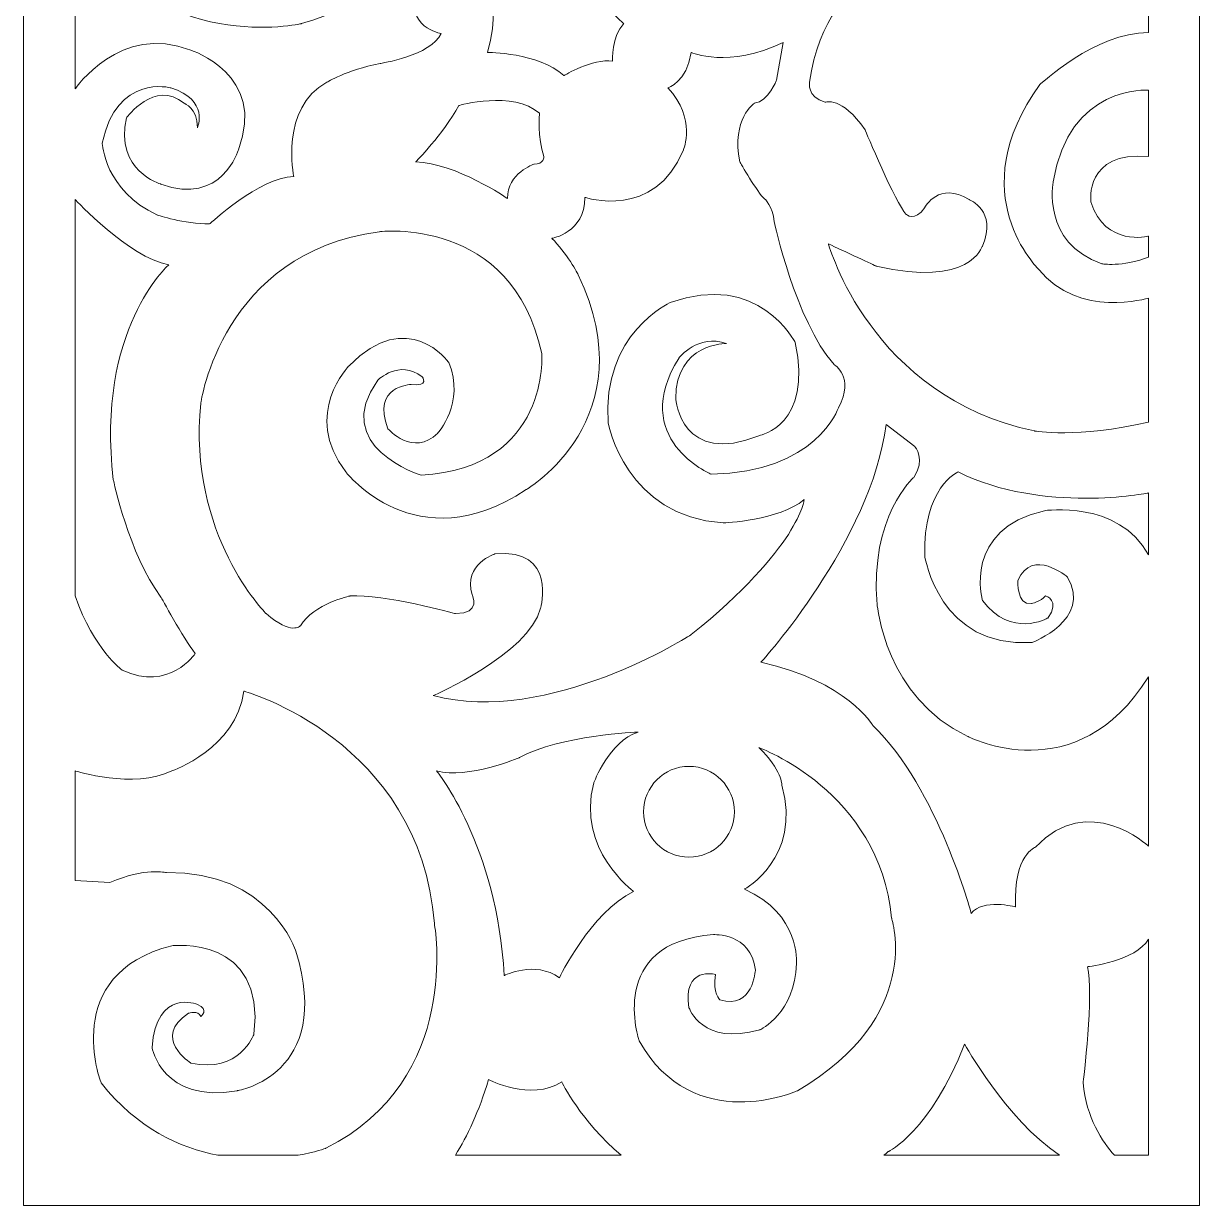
# Model space of a CAD drawing. Header units: centimetres. Extents: x -27.6 to -17.7, y -1.7 to 9.5.
# Drawn here: x -22.408 to -17.705, y -1.682 to 3.046 of the extents above; entities that cross this region are included whole.
import ezdxf

# ---------------------------------------------------------------- set-up
doc = ezdxf.new("R2010")
doc.units = ezdxf.units.CM
doc.header["$MEASUREMENT"] = 0
doc.layers.add('layer 1', color=7, linetype='Continuous')

msp = doc.modelspace()

# ---------------------------------------------------------------- linework, layer by layer
at = {"layer": 'layer 1', "color": 7, "lineweight": 9}
for points, knots in [([(-22.40788, 9.5), (-22.40788, 9.5), (-17.70496, 9.5), (-17.70496, 9.5), (-17.70496, 9.5), (-17.70496, 9.5), (-17.70496, -1.68192), (-17.70496, -1.68192), (-17.70496, -1.68192), (-17.70496, -1.68192), (-17.74603, -1.68192), (-17.74603, -1.68192), (-17.74603, -1.68192), (-17.74603, -1.68192), (-17.90868, -1.68192), (-17.90868, -1.68192), (-17.90868, -1.68192), (-17.90868, -1.68192), (-20.8532, -1.68192), (-20.8532, -1.68192), (-20.8532, -1.68192), (-20.8532, -1.68192), (-22.31623, -1.68192), (-22.31623, -1.68192), (-22.31623, -1.68192), (-22.31623, -1.68192), (-22.40788, -1.68192), (-22.40788, -1.68192), (-22.40788, -1.68192), (-22.40788, -1.68192), (-22.40788, 9.5), (-22.40788, 9.5)], [0, 0, 0, 0, 0.1111111, 0.1111111, 0.1111111, 0.1111111, 0.2222222, 0.2222222, 0.2222222, 0.2222222, 0.3333333, 0.3333333, 0.3333333, 0.3333333, 0.4444444, 0.4444444, 0.4444444, 0.4444444, 0.5555556, 0.5555556, 0.5555556, 0.5555556, 0.6666667, 0.6666667, 0.6666667, 0.6666667, 0.7777778, 0.7777778, 0.7777778, 0.7777778, 1, 1, 1, 1]), ([(-22.20152, 2.78442), (-22.20152, 2.78442), (-22.20152, 2.78442), (-22.20152, 2.78442), (-22.20152, 2.78442), (-22.20152, 2.78442), (-22.02261, 3.05011), (-21.73919, 2.9394), (-21.73919, 2.9394), (-21.73919, 2.9394), (-21.43364, 2.84199), (-21.54878, 2.54087), (-21.54878, 2.54087), (-21.54878, 2.54087), (-21.61521, 2.31503), (-21.85876, 2.40358), (-21.85876, 2.40358), (-21.85876, 2.40358), (-22.04475, 2.45673), (-21.99604, 2.66929), (-21.99604, 2.66929), (-21.99604, 2.66929), (-21.88533, 2.82428), (-21.76577, 2.72685), (-21.76577, 2.72685), (-21.76577, 2.72685), (-21.71262, 2.70914), (-21.71262, 2.62943), (-21.71262, 2.62943), (-21.71262, 2.62943), (-21.66392, 2.74014), (-21.8189, 2.78884), (-21.8189, 2.78884), (-21.8189, 2.78884), (-22.03589, 2.84642), (-22.09346, 2.56744), (-22.09346, 2.56744), (-22.09346, 2.56744), (-22.0846, 2.37701), (-21.87205, 2.2796), (-21.87205, 2.2796), (-21.87205, 2.2796), (-21.76577, 2.24415), (-21.66392, 2.24415), (-21.66392, 2.24415), (-21.66392, 2.24415), (-21.46464, 2.43016), (-21.32736, 2.43458), (-21.32736, 2.43458), (-21.32736, 2.43458), (-21.38493, 2.70914), (-21.1945, 2.81099), (-21.1945, 2.81099), (-21.1945, 2.81099), (-21.11922, 2.85971), (-20.98195, 2.88627), (-20.98195, 2.88627), (-20.98195, 2.88627), (-20.77825, 2.91727), (-20.73839, 3.00584), (-20.73839, 3.00584), (-20.73839, 3.00584), (-20.88453, 3.03241), (-20.83581, 3.17854), (-20.83581, 3.17854), (-20.83581, 3.17854), (-20.79152, 3.32467), (-20.62326, 3.25382), (-20.62326, 3.25382), (-20.62326, 3.25382), (-20.47269, 3.20954), (-20.5524, 2.93054), (-20.5524, 2.93054), (-20.5524, 2.93054), (-20.34869, 2.93054), (-20.24684, 2.83756), (-20.24684, 2.83756), (-20.24684, 2.83756), (-20.1317, 2.90841), (-20.05199, 2.89513), (-20.05199, 2.89513), (-20.05199, 2.89513), (-20.05642, 2.99698), (-20.00772, 3.04569), (-20.00772, 3.04569), (-20.00772, 3.04569), (-20.1937, 3.19183), (-20.19813, 3.43538), (-20.19813, 3.43538), (-20.19813, 3.43538), (-20.19813, 3.55938), (-20.14499, 3.68336), (-20.14499, 3.68336), (-20.14499, 3.68336), (-20.12284, 3.67895), (-20.1627, 3.80736), (-20.1627, 3.80736), (-20.1627, 3.80736), (-20.44612, 4.56903), (-21.19007, 4.44948), (-21.19007, 4.44948), (-21.19007, 4.44948), (-21.83219, 4.28562), (-21.78791, 3.72322), (-21.78791, 3.72322), (-21.78791, 3.72322), (-21.66392, 3.24496), (-21.1945, 3.43538), (-21.1945, 3.43538), (-21.1945, 3.43538), (-20.82695, 3.67008), (-21.18564, 3.93579), (-21.18564, 3.93579), (-21.18564, 3.93579), (-21.46021, 3.98892), (-21.43808, 3.7498), (-21.43808, 3.7498), (-21.43808, 3.7498), (-21.42035, 3.68336), (-21.3185, 3.68336), (-21.3185, 3.68336), (-21.3185, 3.68336), (-21.28308, 3.65236), (-21.36722, 3.64351), (-21.36722, 3.64351), (-21.36722, 3.64351), (-21.53992, 3.60808), (-21.53992, 3.80736), (-21.53992, 3.80736), (-21.53992, 3.80736), (-21.55321, 4.08634), (-21.21223, 4.08634), (-21.21223, 4.08634), (-21.21223, 4.08634), (-20.85795, 4.13063), (-20.78709, 3.64351), (-20.78709, 3.64351), (-20.78709, 3.64351), (-20.75167, 3.20068), (-21.29635, 3.04569), (-21.29635, 3.04569), (-21.29635, 3.04569), (-21.87115, 2.91284), (-22.20152, 3.44867), (-22.20152, 3.44867), (-22.20152, 3.44867), (-22.20152, 2.78442), (-22.20152, 2.78442)], [0, 0, 0, 0, 0.0263158, 0.0263158, 0.0263158, 0.0263158, 0.0526316, 0.0526316, 0.0526316, 0.0526316, 0.0789474, 0.0789474, 0.0789474, 0.0789474, 0.1052632, 0.1052632, 0.1052632, 0.1052632, 0.1315789, 0.1315789, 0.1315789, 0.1315789, 0.1578947, 0.1578947, 0.1578947, 0.1578947, 0.1842105, 0.1842105, 0.1842105, 0.1842105, 0.2105263, 0.2105263, 0.2105263, 0.2105263, 0.2368421, 0.2368421, 0.2368421, 0.2368421, 0.2631579, 0.2631579, 0.2631579, 0.2631579, 0.2894737, 0.2894737, 0.2894737, 0.2894737, 0.3157895, 0.3157895, 0.3157895, 0.3157895, 0.3421053, 0.3421053, 0.3421053, 0.3421053, 0.3684211, 0.3684211, 0.3684211, 0.3684211, 0.3947368, 0.3947368, 0.3947368, 0.3947368, 0.4210526, 0.4210526, 0.4210526, 0.4210526, 0.4473684, 0.4473684, 0.4473684, 0.4473684, 0.4736842, 0.4736842, 0.4736842, 0.4736842, 0.5, 0.5, 0.5, 0.5, 0.5263158, 0.5263158, 0.5263158, 0.5263158, 0.5526316, 0.5526316, 0.5526316, 0.5526316, 0.5789474, 0.5789474, 0.5789474, 0.5789474, 0.6052632, 0.6052632, 0.6052632, 0.6052632, 0.6315789, 0.6315789, 0.6315789, 0.6315789, 0.6578947, 0.6578947, 0.6578947, 0.6578947, 0.6842105, 0.6842105, 0.6842105, 0.6842105, 0.7105263, 0.7105263, 0.7105263, 0.7105263, 0.7368421, 0.7368421, 0.7368421, 0.7368421, 0.7631579, 0.7631579, 0.7631579, 0.7631579, 0.7894737, 0.7894737, 0.7894737, 0.7894737, 0.8157895, 0.8157895, 0.8157895, 0.8157895, 0.8421053, 0.8421053, 0.8421053, 0.8421053, 0.8684211, 0.8684211, 0.8684211, 0.8684211, 0.8947368, 0.8947368, 0.8947368, 0.8947368, 0.9210526, 0.9210526, 0.9210526, 0.9210526, 0.9473684, 0.9473684, 0.9473684, 0.9473684, 1, 1, 1, 1]), ([(-19.18847, 2.16446), (-19.18847, 2.16446), (-19.18847, 2.16446), (-19.18847, 2.16446), (-19.18847, 2.16446), (-19.18847, 2.16446), (-19.02019, 1.55334), (-18.3648, 1.41606), (-18.3648, 1.41606), (-18.3648, 1.41606), (-18.1921, 1.38507), (-17.90868, 1.45149), (-17.90868, 1.45149), (-17.90868, 1.45149), (-17.90868, 1.94747), (-17.90868, 1.94747), (-17.90868, 1.94747), (-17.90868, 1.94747), (-18.18767, 1.86333), (-18.34708, 2.06259), (-18.34708, 2.06259), (-18.34708, 2.06259), (-18.6615, 2.36373), (-18.34267, 2.80213), (-18.34267, 2.80213), (-18.34267, 2.80213), (-18.12125, 3.01026), (-17.90868, 3.01026), (-17.90868, 3.01026), (-17.90868, 3.01026), (-17.90868, 3.33796), (-17.90868, 3.33796), (-17.90868, 3.33796), (-17.90868, 3.33796), (-18.4268, 3.11654), (-18.93606, 3.47523), (-18.93606, 3.47523), (-18.93606, 3.47523), (-18.96263, 3.30252), (-19.07776, 3.20511), (-19.07776, 3.20511), (-19.07776, 3.20511), (-19.23275, 3.06341), (-19.26375, 2.81099), (-19.26375, 2.81099), (-19.26375, 2.81099), (-19.27703, 2.75343), (-19.20175, 2.73128), (-19.20175, 2.73128), (-19.20175, 2.73128), (-19.13533, 2.75784), (-19.04234, 2.62057), (-19.04234, 2.62057), (-19.04234, 2.62057), (-18.91835, 2.32387), (-18.87849, 2.28401), (-18.87849, 2.28401), (-18.87849, 2.28401), (-18.84306, 2.2486), (-18.80321, 2.3106), (-18.80321, 2.3106), (-18.80321, 2.3106), (-18.74564, 2.41687), (-18.62608, 2.34159), (-18.62608, 2.34159), (-18.62608, 2.34159), (-18.51094, 2.2973), (-18.57293, 2.1556), (-18.57293, 2.1556), (-18.57293, 2.1556), (-18.62165, 1.98731), (-18.99805, 2.07589), (-18.99805, 2.07589), (-18.99805, 2.07589), (-19.1309, 2.1379), (-19.18847, 2.16446)], [0, 0, 0, 0, 0.05, 0.05, 0.05, 0.05, 0.1, 0.1, 0.1, 0.1, 0.15, 0.15, 0.15, 0.15, 0.2, 0.2, 0.2, 0.2, 0.25, 0.25, 0.25, 0.25, 0.3, 0.3, 0.3, 0.3, 0.35, 0.35, 0.35, 0.35, 0.4, 0.4, 0.4, 0.4, 0.45, 0.45, 0.45, 0.45, 0.5, 0.5, 0.5, 0.5, 0.55, 0.55, 0.55, 0.55, 0.6, 0.6, 0.6, 0.6, 0.65, 0.65, 0.65, 0.65, 0.7, 0.7, 0.7, 0.7, 0.75, 0.75, 0.75, 0.75, 0.8, 0.8, 0.8, 0.8, 0.85, 0.85, 0.85, 0.85, 0.9, 0.9, 0.9, 0.9, 1, 1, 1, 1]), ([(-21.43808, 0.68537), (-21.43808, 0.68537), (-21.43808, 0.68537), (-21.43808, 0.68537), (-21.43808, 0.68537), (-21.43808, 0.68537), (-21.75248, 0.99979), (-21.69935, 1.52677), (-21.69935, 1.52677), (-21.69935, 1.52677), (-21.61521, 2.12903), (-20.98638, 2.21316), (-20.98638, 2.21316), (-20.98638, 2.21316), (-20.45497, 2.2796), (-20.33542, 1.72604), (-20.33542, 1.72604), (-20.33542, 1.72604), (-20.29997, 1.26993), (-20.81809, 1.23893), (-20.81809, 1.23893), (-20.81809, 1.23893), (-21.18564, 1.35407), (-20.99081, 1.61976), (-20.99081, 1.61976), (-20.99081, 1.61976), (-20.90667, 1.7039), (-20.81368, 1.63305), (-20.81368, 1.63305), (-20.81368, 1.63305), (-20.78266, 1.59319), (-20.85795, 1.60206), (-20.85795, 1.60206), (-20.85795, 1.60206), (-21.01737, 1.59763), (-20.95095, 1.42493), (-20.95095, 1.42493), (-20.95095, 1.42493), (-20.8491, 1.30979), (-20.75167, 1.4072), (-20.75167, 1.4072), (-20.75167, 1.4072), (-20.64096, 1.52677), (-20.70738, 1.69061), (-20.70738, 1.69061), (-20.70738, 1.69061), (-20.87124, 1.91646), (-21.10595, 1.67734), (-21.10595, 1.67734), (-21.10595, 1.67734), (-21.29635, 1.48692), (-21.11922, 1.25221), (-21.11922, 1.25221), (-21.11922, 1.25221), (-20.84024, 0.88909), (-20.39741, 1.18135), (-20.39741, 1.18135), (-20.39741, 1.18135), (-19.91472, 1.46478), (-20.18927, 2.04046), (-20.18927, 2.04046), (-20.18927, 2.04046), (-20.23798, 2.13345), (-20.29556, 2.1866), (-20.29556, 2.1866), (-20.29556, 2.1866), (-20.1627, 2.20873), (-20.1627, 2.35045), (-20.1627, 2.35045), (-20.1627, 2.35045), (-19.88372, 2.25745), (-19.76858, 2.54087), (-19.76858, 2.54087), (-19.76858, 2.54087), (-19.71543, 2.66486), (-19.83057, 2.78884), (-19.83057, 2.78884), (-19.83057, 2.78884), (-19.75529, 2.81099), (-19.73758, 2.93054), (-19.73758, 2.93054), (-19.73758, 2.93054), (-19.58702, 2.86413), (-19.37003, 2.97041), (-19.37003, 2.97041), (-19.37003, 2.97041), (-19.3966, 2.81985), (-19.3966, 2.81985), (-19.3966, 2.81985), (-19.3966, 2.81985), (-19.42759, 2.73571), (-19.48517, 2.72685), (-19.48517, 2.72685), (-19.48517, 2.72685), (-19.57816, 2.66486), (-19.54273, 2.49216), (-19.54273, 2.49216), (-19.54273, 2.49216), (-19.47188, 2.36816), (-19.44532, 2.34602), (-19.44532, 2.34602), (-19.44532, 2.34602), (-19.40989, 2.31503), (-19.40546, 2.25302), (-19.40546, 2.25302), (-19.40546, 2.25302), (-19.32132, 1.8589), (-19.16633, 1.68177), (-19.16633, 1.68177), (-19.16633, 1.68177), (-19.08219, 1.63305), (-19.14861, 1.50905), (-19.14861, 1.50905), (-19.14861, 1.50905), (-19.23718, 1.24778), (-19.65787, 1.24335), (-19.65787, 1.24335), (-19.65787, 1.24335), (-19.99, 1.38507), (-19.7863, 1.70833), (-19.7863, 1.70833), (-19.7863, 1.70833), (-19.71102, 1.80575), (-19.59588, 1.76589), (-19.59588, 1.76589), (-19.59588, 1.76589), (-19.79958, 1.77032), (-19.79958, 1.54448), (-19.79958, 1.54448), (-19.79958, 1.54448), (-19.77744, 1.26993), (-19.46302, 1.39834), (-19.46302, 1.39834), (-19.46302, 1.39834), (-19.25046, 1.4382), (-19.32132, 1.77032), (-19.32132, 1.77032), (-19.32132, 1.77032), (-19.46745, 2.05818), (-19.82173, 1.92975), (-19.82173, 1.92975), (-19.82173, 1.92975), (-20.09628, 1.80575), (-20.06971, 1.44706), (-20.06971, 1.44706), (-20.06971, 1.44706), (-19.99886, 1.07065), (-19.60916, 1.04851), (-19.60916, 1.04851), (-19.60916, 1.04851), (-19.38331, 1.05737), (-19.28589, 1.1415), (-19.28589, 1.1415), (-19.28589, 1.1415), (-19.30361, 0.95108), (-19.73758, 0.60125), (-19.73758, 0.60125), (-19.73758, 0.60125), (-20.30883, 0.23369), (-20.76939, 0.35769), (-20.76939, 0.35769), (-20.76939, 0.35769), (-20.38855, 0.52153), (-20.33983, 0.70752), (-20.33983, 0.70752), (-20.33983, 0.70752), (-20.27341, 0.94666), (-20.52141, 0.92451), (-20.52141, 0.92451), (-20.52141, 0.92451), (-20.64982, 0.88465), (-20.61439, 0.76067), (-20.61439, 0.76067), (-20.61439, 0.76067), (-20.57454, 0.68537), (-20.68082, 0.68537), (-20.68082, 0.68537), (-20.68082, 0.68537), (-20.96865, 0.76509), (-21.10152, 0.75624), (-21.10152, 0.75624), (-21.10152, 0.75624), (-21.24765, 0.72523), (-21.3008, 0.63667), (-21.3008, 0.63667), (-21.3008, 0.63667), (-21.33621, 0.59682), (-21.43808, 0.68537)], [0, 0, 0, 0, 0.0208333, 0.0208333, 0.0208333, 0.0208333, 0.0416667, 0.0416667, 0.0416667, 0.0416667, 0.0625, 0.0625, 0.0625, 0.0625, 0.0833333, 0.0833333, 0.0833333, 0.0833333, 0.1041667, 0.1041667, 0.1041667, 0.1041667, 0.125, 0.125, 0.125, 0.125, 0.1458333, 0.1458333, 0.1458333, 0.1458333, 0.1666667, 0.1666667, 0.1666667, 0.1666667, 0.1875, 0.1875, 0.1875, 0.1875, 0.2083333, 0.2083333, 0.2083333, 0.2083333, 0.2291667, 0.2291667, 0.2291667, 0.2291667, 0.25, 0.25, 0.25, 0.25, 0.2708333, 0.2708333, 0.2708333, 0.2708333, 0.2916667, 0.2916667, 0.2916667, 0.2916667, 0.3125, 0.3125, 0.3125, 0.3125, 0.3333333, 0.3333333, 0.3333333, 0.3333333, 0.3541667, 0.3541667, 0.3541667, 0.3541667, 0.375, 0.375, 0.375, 0.375, 0.3958333, 0.3958333, 0.3958333, 0.3958333, 0.4166667, 0.4166667, 0.4166667, 0.4166667, 0.4375, 0.4375, 0.4375, 0.4375, 0.4583333, 0.4583333, 0.4583333, 0.4583333, 0.4791667, 0.4791667, 0.4791667, 0.4791667, 0.5, 0.5, 0.5, 0.5, 0.5208333, 0.5208333, 0.5208333, 0.5208333, 0.5416667, 0.5416667, 0.5416667, 0.5416667, 0.5625, 0.5625, 0.5625, 0.5625, 0.5833333, 0.5833333, 0.5833333, 0.5833333, 0.6041667, 0.6041667, 0.6041667, 0.6041667, 0.625, 0.625, 0.625, 0.625, 0.6458333, 0.6458333, 0.6458333, 0.6458333, 0.6666667, 0.6666667, 0.6666667, 0.6666667, 0.6875, 0.6875, 0.6875, 0.6875, 0.7083333, 0.7083333, 0.7083333, 0.7083333, 0.7291667, 0.7291667, 0.7291667, 0.7291667, 0.75, 0.75, 0.75, 0.75, 0.7708333, 0.7708333, 0.7708333, 0.7708333, 0.7916667, 0.7916667, 0.7916667, 0.7916667, 0.8125, 0.8125, 0.8125, 0.8125, 0.8333333, 0.8333333, 0.8333333, 0.8333333, 0.8541667, 0.8541667, 0.8541667, 0.8541667, 0.875, 0.875, 0.875, 0.875, 0.8958333, 0.8958333, 0.8958333, 0.8958333, 0.9166667, 0.9166667, 0.9166667, 0.9166667, 0.9375, 0.9375, 0.9375, 0.9375, 0.9583333, 0.9583333, 0.9583333, 0.9583333, 1, 1, 1, 1]), ([(-17.90868, 2.19546), (-17.90868, 2.19546), (-17.90868, 2.19546), (-17.90868, 2.19546), (-17.90868, 2.19546), (-17.90868, 2.19546), (-18.08139, 2.15117), (-18.13895, 2.33273), (-18.13895, 2.33273), (-18.13895, 2.33273), (-18.16552, 2.53643), (-17.90868, 2.51429), (-17.90868, 2.51429), (-17.90868, 2.51429), (-17.90868, 2.77999), (-17.90868, 2.77999), (-17.90868, 2.77999), (-17.90868, 2.77999), (-18.22753, 2.80213), (-18.28952, 2.41244), (-18.28952, 2.41244), (-18.28952, 2.41244), (-18.33824, 2.16889), (-18.09467, 2.08475), (-18.09467, 2.08475), (-18.09467, 2.08475), (-18.01496, 2.07145), (-17.90868, 2.11131), (-17.90868, 2.11131), (-17.90868, 2.12903), (-17.90868, 2.19546), (-17.90868, 2.19546)], [0, 0, 0, 0, 0.1111111, 0.1111111, 0.1111111, 0.1111111, 0.2222222, 0.2222222, 0.2222222, 0.2222222, 0.3333333, 0.3333333, 0.3333333, 0.3333333, 0.4444444, 0.4444444, 0.4444444, 0.4444444, 0.5555556, 0.5555556, 0.5555556, 0.5555556, 0.6666667, 0.6666667, 0.6666667, 0.6666667, 0.7777778, 0.7777778, 0.7777778, 0.7777778, 1, 1, 1, 1]), ([(-20.84024, 2.49216), (-20.84024, 2.49216), (-20.84024, 2.49216), (-20.84024, 2.49216), (-20.84024, 2.49216), (-20.84024, 2.49216), (-20.72954, 2.60286), (-20.66754, 2.71799), (-20.66754, 2.71799), (-20.66754, 2.71799), (-20.45054, 2.77999), (-20.34426, 2.68699), (-20.34426, 2.68699), (-20.34426, 2.68699), (-20.35312, 2.58957), (-20.32656, 2.51429), (-20.32656, 2.51429), (-20.32656, 2.51429), (-20.32656, 2.4833), (-20.36641, 2.4833), (-20.36641, 2.4833), (-20.36641, 2.4833), (-20.47269, 2.44787), (-20.47269, 2.34602), (-20.47269, 2.34602), (-20.47269, 2.34602), (-20.67639, 2.48773), (-20.84024, 2.49216)], [0, 0, 0, 0, 0.125, 0.125, 0.125, 0.125, 0.25, 0.25, 0.25, 0.25, 0.375, 0.375, 0.375, 0.375, 0.5, 0.5, 0.5, 0.5, 0.625, 0.625, 0.625, 0.625, 0.75, 0.75, 0.75, 0.75, 1, 1, 1, 1]), ([(-22.20152, 0.75624), (-22.20152, 0.75624), (-22.20152, 0.75624), (-22.20152, 0.75624), (-22.20152, 0.75624), (-22.20152, 0.75624), (-22.20152, 2.34159), (-22.20152, 2.34159), (-22.20152, 2.34159), (-22.20152, 2.34159), (-21.98718, 2.11131), (-21.82776, 2.08032), (-21.82776, 2.08032), (-21.82776, 2.08032), (-22.12003, 1.82347), (-22.04918, 1.22121), (-22.04918, 1.22121), (-22.04918, 1.22121), (-21.98718, 0.92451), (-21.85876, 0.75181), (-21.85876, 0.75181), (-21.85876, 0.75181), (-21.7702, 0.58796), (-21.72148, 0.52596), (-21.72148, 0.52596), (-21.72148, 0.52596), (-21.82599, 0.37097), (-22.01375, 0.45954), (-22.01375, 0.45954), (-22.01375, 0.45954), (-22.12624, 0.53924), (-22.20152, 0.75624)], [0, 0, 0, 0, 0.1111111, 0.1111111, 0.1111111, 0.1111111, 0.2222222, 0.2222222, 0.2222222, 0.2222222, 0.3333333, 0.3333333, 0.3333333, 0.3333333, 0.4444444, 0.4444444, 0.4444444, 0.4444444, 0.5555556, 0.5555556, 0.5555556, 0.5555556, 0.6666667, 0.6666667, 0.6666667, 0.6666667, 0.7777778, 0.7777778, 0.7777778, 0.7777778, 1, 1, 1, 1]), ([(-19.45859, 0.49054), (-19.45859, 0.49054), (-19.45859, 0.49054), (-19.45859, 0.49054), (-19.45859, 0.49054), (-19.45859, 0.49054), (-19.01576, 0.97766), (-18.9582, 1.44263), (-18.9582, 1.44263), (-18.9582, 1.44263), (-18.84306, 1.35407), (-18.84306, 1.35407), (-18.84306, 1.35407), (-18.84306, 1.35407), (-18.79878, 1.30093), (-18.84749, 1.23007), (-18.84749, 1.23007), (-18.84749, 1.23007), (-19.02462, 1.07508), (-18.99363, 0.72082), (-18.99363, 0.72082), (-18.99363, 0.72082), (-18.96263, 0.34883), (-18.63051, 0.19384), (-18.63051, 0.19384), (-18.63051, 0.19384), (-18.19652, -0.032), (-17.90868, 0.43296), (-17.90868, 0.43296), (-17.90868, 0.43296), (-17.90868, -0.24456), (-17.90868, -0.24456), (-17.90868, -0.24456), (-17.90868, -0.24456), (-18.14782, -0.02315), (-18.36037, -0.24899), (-18.36037, -0.24899), (-18.36037, -0.24899), (-18.44895, -0.27556), (-18.44008, -0.48813), (-18.44008, -0.48813), (-18.44008, -0.48813), (-18.57293, -0.4527), (-18.61722, -0.51469), (-18.61722, -0.51469), (-18.61722, -0.51469), (-18.75006, -0.01429), (-19.01133, 0.23813), (-19.01133, 0.23813), (-19.01133, 0.23813), (-19.11319, 0.41526), (-19.45859, 0.49054)], [0, 0, 0, 0, 0.0714286, 0.0714286, 0.0714286, 0.0714286, 0.1428571, 0.1428571, 0.1428571, 0.1428571, 0.2142857, 0.2142857, 0.2142857, 0.2142857, 0.2857143, 0.2857143, 0.2857143, 0.2857143, 0.3571429, 0.3571429, 0.3571429, 0.3571429, 0.4285714, 0.4285714, 0.4285714, 0.4285714, 0.5, 0.5, 0.5, 0.5, 0.5714286, 0.5714286, 0.5714286, 0.5714286, 0.6428571, 0.6428571, 0.6428571, 0.6428571, 0.7142857, 0.7142857, 0.7142857, 0.7142857, 0.7857143, 0.7857143, 0.7857143, 0.7857143, 0.8571429, 0.8571429, 0.8571429, 0.8571429, 1, 1, 1, 1]), ([(-17.90868, 0.92008), (-17.90868, 0.92008), (-17.90868, 0.92008), (-17.90868, 0.92008), (-17.90868, 0.92008), (-17.90868, 0.92008), (-17.90868, 1.16808), (-17.90868, 1.16808), (-17.90868, 1.16808), (-17.90868, 1.16808), (-18.32938, 1.08394), (-18.67036, 1.25221), (-18.67036, 1.25221), (-18.67036, 1.25221), (-18.81207, 1.19021), (-18.80321, 0.91565), (-18.80321, 0.91565), (-18.80321, 0.91565), (-18.74564, 0.54367), (-18.37366, 0.57025), (-18.37366, 0.57025), (-18.37366, 0.57025), (-18.13452, 0.65881), (-18.23196, 0.83152), (-18.23196, 0.83152), (-18.23196, 0.83152), (-18.37366, 0.95108), (-18.43123, 0.81823), (-18.43123, 0.81823), (-18.43123, 0.81823), (-18.43566, 0.71639), (-18.37808, 0.72523), (-18.37808, 0.72523), (-18.37808, 0.72523), (-18.33824, 0.73409), (-18.32052, 0.75624), (-18.32052, 0.75624), (-18.32052, 0.75624), (-18.25852, 0.73852), (-18.31167, 0.66767), (-18.31167, 0.66767), (-18.31167, 0.66767), (-18.45779, 0.58353), (-18.57293, 0.73852), (-18.57293, 0.73852), (-18.57293, 0.73852), (-18.65264, 1.02193), (-18.32495, 1.09721), (-18.32495, 1.09721), (-18.32495, 1.09721), (-18.02825, 1.1415), (-17.90868, 0.92008)], [0, 0, 0, 0, 0.0714286, 0.0714286, 0.0714286, 0.0714286, 0.1428571, 0.1428571, 0.1428571, 0.1428571, 0.2142857, 0.2142857, 0.2142857, 0.2142857, 0.2857143, 0.2857143, 0.2857143, 0.2857143, 0.3571429, 0.3571429, 0.3571429, 0.3571429, 0.4285714, 0.4285714, 0.4285714, 0.4285714, 0.5, 0.5, 0.5, 0.5, 0.5714286, 0.5714286, 0.5714286, 0.5714286, 0.6428571, 0.6428571, 0.6428571, 0.6428571, 0.7142857, 0.7142857, 0.7142857, 0.7142857, 0.7857143, 0.7857143, 0.7857143, 0.7857143, 0.8571429, 0.8571429, 0.8571429, 0.8571429, 1, 1, 1, 1]), ([(-21.30954, -1.48168), (-21.30954, -1.48168), (-21.30954, -1.48168), (-21.30954, -1.48168), (-21.30954, -1.48168), (-21.30954, -1.48168), (-21.63047, -1.48168), (-21.63047, -1.48168), (-21.63047, -1.48168), (-21.78342, -1.4524), (-21.95333, -1.37337), (-22.09789, -1.19224), (-22.09789, -1.19224), (-22.09789, -1.19224), (-22.26616, -0.75825), (-21.81448, -0.64312), (-21.81448, -0.64312), (-21.81448, -0.64312), (-21.43808, -0.59884), (-21.48677, -0.99738), (-21.48677, -0.99738), (-21.48677, -0.99738), (-21.54435, -1.15681), (-21.73919, -1.11252), (-21.73919, -1.11252), (-21.73919, -1.11252), (-21.89861, -1.01067), (-21.74805, -0.91324), (-21.74805, -0.91324), (-21.74805, -0.91324), (-21.70819, -0.89997), (-21.69935, -0.92653), (-21.69935, -0.92653), (-21.69935, -0.92653), (-21.66392, -0.89997), (-21.71262, -0.87781), (-21.71262, -0.87781), (-21.71262, -0.87781), (-21.87648, -0.81139), (-21.89418, -1.05051), (-21.89418, -1.05051), (-21.89418, -1.05051), (-21.85433, -1.27636), (-21.55321, -1.22323), (-21.55321, -1.22323), (-21.55321, -1.22323), (-21.16794, -1.16123), (-21.3185, -0.66526), (-21.3185, -0.66526), (-21.3185, -0.66526), (-21.42478, -0.34199), (-21.83662, -0.35085), (-21.83662, -0.35085), (-21.83662, -0.35085), (-21.92341, -0.3287), (-22.06246, -0.39069), (-22.06246, -0.39069), (-22.06246, -0.39069), (-22.20152, -0.38185), (-22.20152, -0.38185), (-22.20152, -0.38185), (-22.20152, -0.38185), (-22.20152, 0.05656), (-22.20152, 0.05656), (-22.20152, 0.05656), (-22.20152, 0.05656), (-21.96947, -0.01872), (-21.81448, 0.05656), (-21.81448, 0.05656), (-21.81448, 0.05656), (-21.55763, 0.14513), (-21.52663, 0.3754), (-21.52663, 0.3754), (-21.52663, 0.3754), (-20.82252, 0.18055), (-20.76496, -0.55455), (-20.76496, -0.55455), (-20.76496, -0.55455), (-20.64982, -1.17894), (-21.19893, -1.45349), (-21.19893, -1.45349), (-21.19893, -1.45349), (-21.24096, -1.46926), (-21.30954, -1.48168)], [0, 0, 0, 0, 0.0454545, 0.0454545, 0.0454545, 0.0454545, 0.0909091, 0.0909091, 0.0909091, 0.0909091, 0.1363636, 0.1363636, 0.1363636, 0.1363636, 0.1818182, 0.1818182, 0.1818182, 0.1818182, 0.2272727, 0.2272727, 0.2272727, 0.2272727, 0.2727273, 0.2727273, 0.2727273, 0.2727273, 0.3181818, 0.3181818, 0.3181818, 0.3181818, 0.3636364, 0.3636364, 0.3636364, 0.3636364, 0.4090909, 0.4090909, 0.4090909, 0.4090909, 0.4545455, 0.4545455, 0.4545455, 0.4545455, 0.5, 0.5, 0.5, 0.5, 0.5454545, 0.5454545, 0.5454545, 0.5454545, 0.5909091, 0.5909091, 0.5909091, 0.5909091, 0.6363636, 0.6363636, 0.6363636, 0.6363636, 0.6818182, 0.6818182, 0.6818182, 0.6818182, 0.7272727, 0.7272727, 0.7272727, 0.7272727, 0.7727273, 0.7727273, 0.7727273, 0.7727273, 0.8181818, 0.8181818, 0.8181818, 0.8181818, 0.8636364, 0.8636364, 0.8636364, 0.8636364, 0.9090909, 0.9090909, 0.9090909, 0.9090909, 1, 1, 1, 1]), ([(-20.7561, 0.05656), (-20.7561, 0.05656), (-20.7561, 0.05656), (-20.7561, 0.05656), (-20.7561, 0.05656), (-20.7561, 0.05656), (-20.51255, -0.24456), (-20.48596, -0.76269), (-20.48596, -0.76269), (-20.48596, -0.76269), (-20.36198, -0.70068), (-20.26456, -0.77154), (-20.26456, -0.77154), (-20.26456, -0.77154), (-20.14056, -0.51026), (-19.96786, -0.42612), (-19.96786, -0.42612), (-19.96786, -0.42612), (-20.19813, -0.25785), (-20.12727, 0.00785), (-20.12727, 0.00785), (-20.12727, 0.00785), (-20.06528, 0.17613), (-19.95014, 0.21155), (-19.95014, 0.21155), (-19.95014, 0.21155), (-20.26456, 0.19827), (-20.42397, 0.1097), (-20.42397, 0.1097), (-20.42397, 0.1097), (-20.63212, 0.02113), (-20.7561, 0.05656)], [0, 0, 0, 0, 0.1111111, 0.1111111, 0.1111111, 0.1111111, 0.2222222, 0.2222222, 0.2222222, 0.2222222, 0.3333333, 0.3333333, 0.3333333, 0.3333333, 0.4444444, 0.4444444, 0.4444444, 0.4444444, 0.5555556, 0.5555556, 0.5555556, 0.5555556, 0.6666667, 0.6666667, 0.6666667, 0.6666667, 0.7777778, 0.7777778, 0.7777778, 0.7777778, 1, 1, 1, 1]), ([(-19.46745, 0.14956), (-19.46745, 0.14956), (-19.46745, 0.14956), (-19.46745, 0.14956), (-19.46745, 0.14956), (-19.46745, 0.14956), (-18.98477, -0.02315), (-18.93606, -0.53241), (-18.93606, -0.53241), (-18.93606, -0.53241), (-18.80321, -0.92653), (-19.31246, -1.22323), (-19.31246, -1.22323), (-19.31246, -1.22323), (-19.72872, -1.40922), (-19.94571, -1.02395), (-19.94571, -1.02395), (-19.94571, -1.02395), (-20.07855, -0.62983), (-19.64901, -0.59884), (-19.64901, -0.59884), (-19.64901, -0.59884), (-19.49845, -0.58998), (-19.48074, -0.74054), (-19.48074, -0.74054), (-19.48074, -0.74054), (-19.4896, -0.89997), (-19.62245, -0.86011), (-19.62245, -0.86011), (-19.62245, -0.86011), (-19.65344, -0.83354), (-19.64015, -0.75825), (-19.64015, -0.75825), (-19.64015, -0.75825), (-19.77301, -0.72282), (-19.74645, -0.89111), (-19.74645, -0.89111), (-19.74645, -0.89111), (-19.6933, -1.0461), (-19.46302, -0.97966), (-19.46302, -0.97966), (-19.46302, -0.97966), (-19.32132, -0.91324), (-19.31689, -0.71398), (-19.31689, -0.71398), (-19.31689, -0.71398), (-19.29918, -0.51469), (-19.52502, -0.41728), (-19.52502, -0.41728), (-19.52502, -0.41728), (-19.29475, -0.29327), (-19.37446, -0.00101), (-19.37446, -0.00101), (-19.37446, -0.00101), (-19.37446, 0.06099), (-19.46745, 0.14956)], [0, 0, 0, 0, 0.0666667, 0.0666667, 0.0666667, 0.0666667, 0.1333333, 0.1333333, 0.1333333, 0.1333333, 0.2, 0.2, 0.2, 0.2, 0.2666667, 0.2666667, 0.2666667, 0.2666667, 0.3333333, 0.3333333, 0.3333333, 0.3333333, 0.4, 0.4, 0.4, 0.4, 0.4666667, 0.4666667, 0.4666667, 0.4666667, 0.5333333, 0.5333333, 0.5333333, 0.5333333, 0.6, 0.6, 0.6, 0.6, 0.6666667, 0.6666667, 0.6666667, 0.6666667, 0.7333333, 0.7333333, 0.7333333, 0.7333333, 0.8, 0.8, 0.8, 0.8, 0.8666667, 0.8666667, 0.8666667, 0.8666667, 1, 1, 1, 1]), ([(-19.92801, -0.10728), (-19.92801, -0.10728), (-19.92801, -0.10728), (-19.92801, -0.10728), (-19.92801, -0.10728), (-19.92801, -0.00701), (-19.84671, 0.07428), (-19.74645, 0.07428), (-19.74645, 0.07428), (-19.64617, 0.07428), (-19.56488, -0.00701), (-19.56488, -0.10728), (-19.56488, -0.10728), (-19.56488, -0.20756), (-19.64617, -0.28884), (-19.74645, -0.28884), (-19.74645, -0.28884), (-19.84671, -0.28884), (-19.92801, -0.20756), (-19.92801, -0.10728)], [0, 0, 0, 0, 0.1666667, 0.1666667, 0.1666667, 0.1666667, 0.3333333, 0.3333333, 0.3333333, 0.3333333, 0.5, 0.5, 0.5, 0.5, 0.6666667, 0.6666667, 0.6666667, 0.6666667, 1, 1, 1, 1]), ([(-17.90868, -1.48168), (-17.90868, -1.48168), (-17.90868, -1.48168), (-17.90868, -1.48168), (-17.90868, -1.48168), (-17.90868, -1.48168), (-17.90868, -0.61654), (-17.90868, -0.61654), (-17.90868, -0.61654), (-17.95739, -0.70511), (-18.15225, -0.72725), (-18.15225, -0.72725), (-18.15225, -0.72725), (-18.12566, -0.82911), (-18.16995, -1.19224), (-18.16995, -1.19224), (-18.16995, -1.19224), (-18.15844, -1.33052), (-18.09069, -1.42942), (-18.04475, -1.48168), (-18.04475, -1.48168), (-18.04475, -1.48168), (-17.90868, -1.48168), (-17.90868, -1.48168)], [0, 0, 0, 0, 0.1428571, 0.1428571, 0.1428571, 0.1428571, 0.2857143, 0.2857143, 0.2857143, 0.2857143, 0.4285714, 0.4285714, 0.4285714, 0.4285714, 0.5714286, 0.5714286, 0.5714286, 0.5714286, 0.7142857, 0.7142857, 0.7142857, 0.7142857, 1, 1, 1, 1]), ([(-18.26413, -1.48168), (-18.26413, -1.48168), (-18.26413, -1.48168), (-18.26413, -1.48168), (-18.26413, -1.48168), (-18.48173, -1.33394), (-18.64379, -1.03724), (-18.64379, -1.03724), (-18.64379, -1.03724), (-18.78107, -1.38709), (-18.94934, -1.46679), (-18.94934, -1.46679), (-18.94934, -1.46679), (-18.95532, -1.47188), (-18.96134, -1.47681), (-18.96736, -1.48168), (-18.96736, -1.48168), (-18.96736, -1.48168), (-18.26413, -1.48168), (-18.26413, -1.48168)], [0, 0, 0, 0, 0.1666667, 0.1666667, 0.1666667, 0.1666667, 0.3333333, 0.3333333, 0.3333333, 0.3333333, 0.5, 0.5, 0.5, 0.5, 0.6666667, 0.6666667, 0.6666667, 0.6666667, 1, 1, 1, 1]), ([(-20.01734, -1.48168), (-20.01734, -1.48168), (-20.01734, -1.48168), (-20.01734, -1.48168), (-20.01734, -1.48168), (-20.17843, -1.34624), (-20.2557, -1.18781), (-20.2557, -1.18781), (-20.2557, -1.18781), (-20.37969, -1.26752), (-20.54797, -1.17894), (-20.54797, -1.17894), (-20.54797, -1.17894), (-20.58641, -1.30622), (-20.6336, -1.4053), (-20.68082, -1.48168), (-20.68082, -1.48168), (-20.68082, -1.48168), (-20.01734, -1.48168), (-20.01734, -1.48168)], [0, 0, 0, 0, 0.1666667, 0.1666667, 0.1666667, 0.1666667, 0.3333333, 0.3333333, 0.3333333, 0.3333333, 0.5, 0.5, 0.5, 0.5, 0.6666667, 0.6666667, 0.6666667, 0.6666667, 1, 1, 1, 1])]:
    msp.add_open_spline(points, degree=3, knots=knots, dxfattribs=at)

doc.saveas('drawing.dxf')
